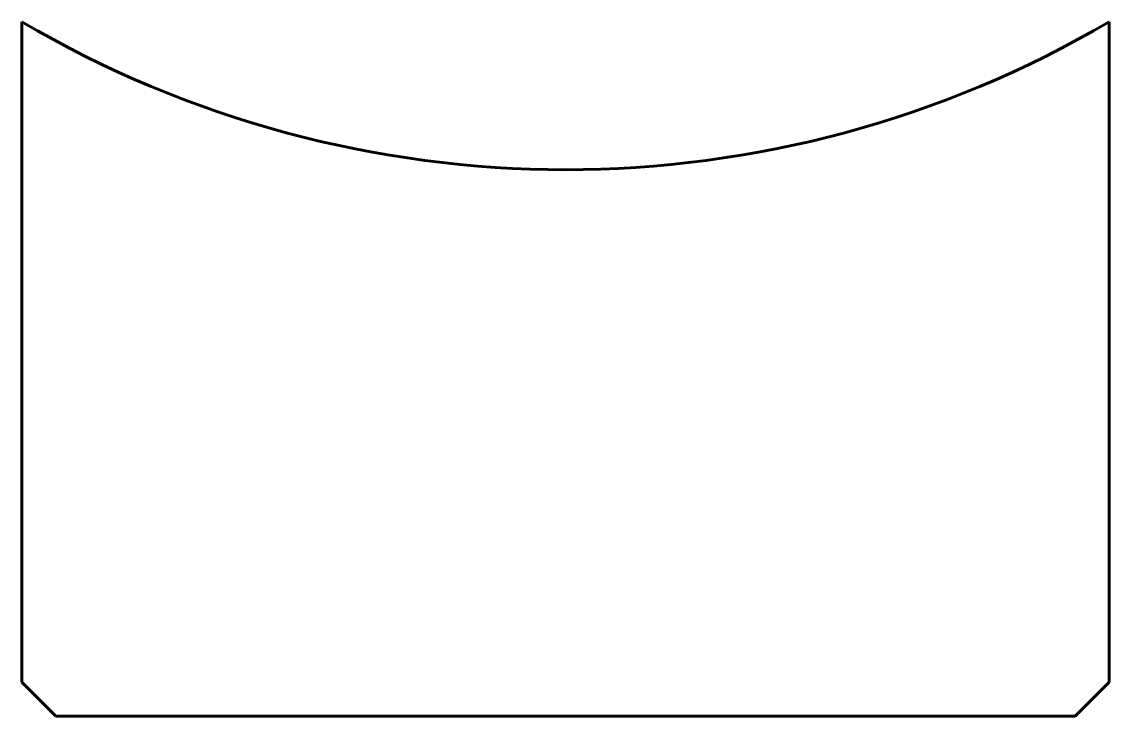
# Model space of a CAD drawing. Header units: millimetres. Extents: x -96 to 96, y -96 to 26.
import ezdxf

# ---------------------------------------------------------------- set-up
doc = ezdxf.new("R2010")
doc.units = ezdxf.units.MM
doc.linetypes.add('K5LT_BASIC', pattern=[0])

msp = doc.modelspace()

# ---------------------------------------------------------------- linework, layer by layer
at = {"color": 5, "linetype": 'K5LT_BASIC', "lineweight": 60, "true_color": 0x0000ff}
for p, q in [((-95.5, 25.98), (-95.5, -90)), ((95.5, -90), (95.5, 25.98)), ((-89.5, -96), (-95.5, -90)), ((89.5, -96), (95.5, -90)), ((-89.5, -96), (89.5, -96))]:
    msp.add_line(p, q, dxfattribs=at)
msp.add_arc((0, 188.5), 188.5, 239.5603, 300.4397, dxfattribs=at)

doc.saveas('drawing.dxf')
